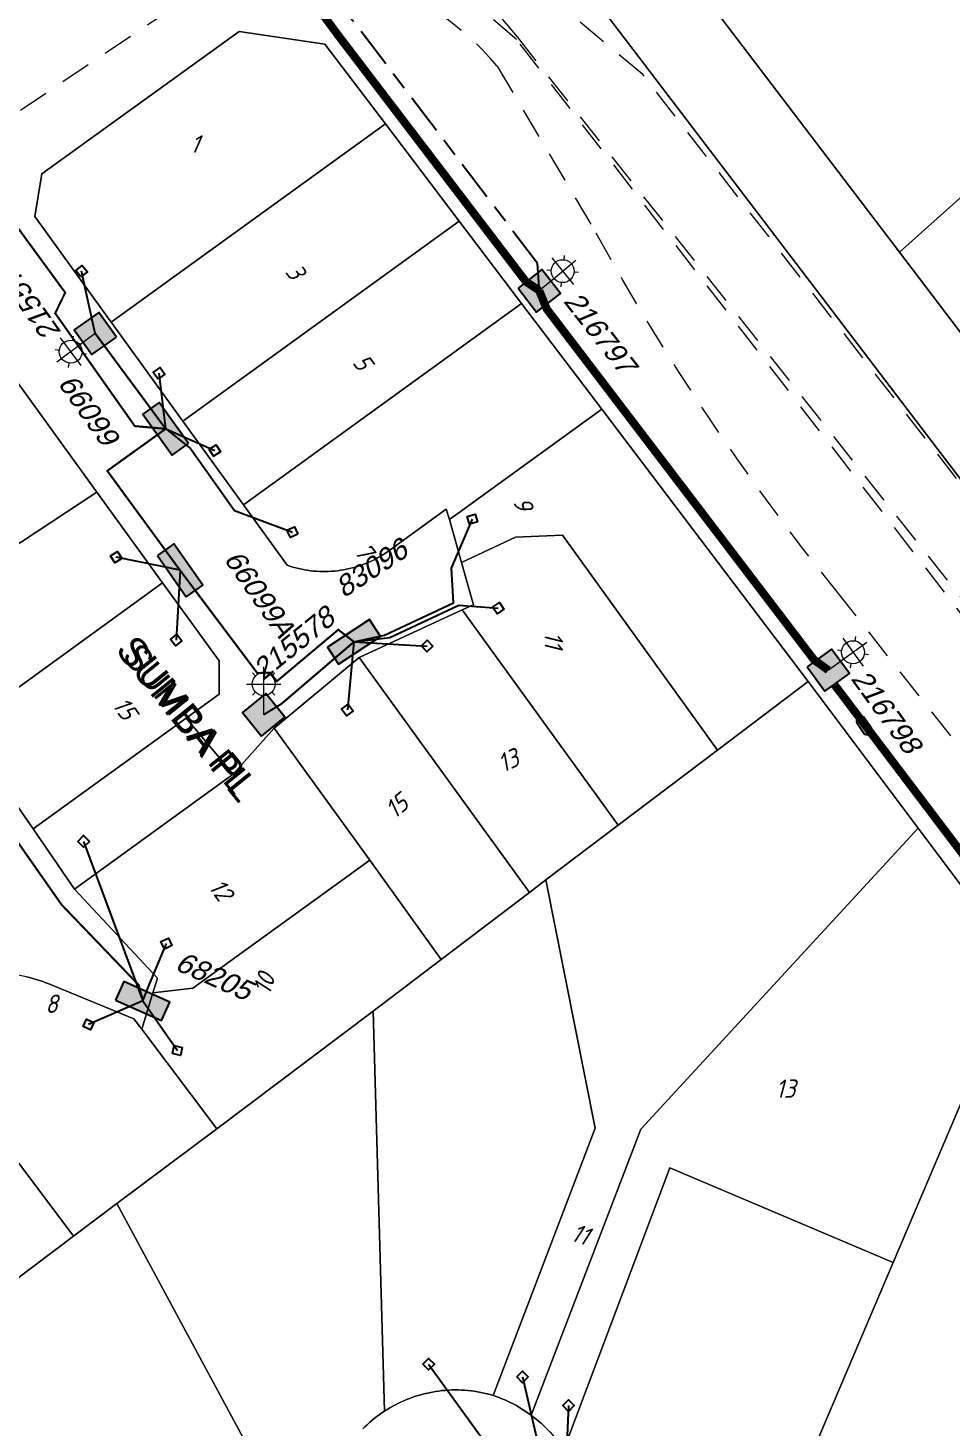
# Model space of a CAD drawing. Header units: metres. Extents: x 296308 to 298462, y 6229542 to 6231092.
# Drawn here: x 297258.2 to 297348.8, y 6230128.6 to 6230265.8 of the extents above; entities that cross this region are included whole.
import ezdxf
from ezdxf.enums import TextEntityAlignment as Align

# ---------------------------------------------------------------- set-up
doc = ezdxf.new("R2010")
doc.units = ezdxf.units.M
for name, pattern in [('Cable Exist UG', [8.2, 4, -1.2, 1.8, -1.2]), ('Dash', [5, 3, -2]), ('IECLCENT', [15.5, 9.5, -2, 2, -2])]:
    doc.linetypes.add(name, pattern=pattern)
doc.layers.get('0').update_dxf_attribs({"color": 6})
for name, color, linetype, lineweight in [('Cadastre Buildings_SP_EXT', 9, 'Continuous', 5), ('Cadastre Developer_SP_EXT', 9, 'Continuous', 5), ('Cadastre Land Parcels_SP_EXT', 9, 'Continuous', 5), ('Cadastre Roads_SP_EXT', 94, 'Continuous', 15)]:
    doc.layers.add(name, color=color, linetype=linetype, lineweight=lineweight)
for name, color, linetype in [('Equip_SL_EXT', 7, 'Continuous'), ('Equip_SP_SL_EXT', 7, 'Continuous'), ('Mains_LV_EXT', 7, 'Continuous'), ('Mains_LV_SL_EXT', 7, 'Continuous'), ('Mains_SL_EXT', 7, 'Continuous'), ('Notes_LV_MISC', 7, 'Continuous'), ('Notes_SP_MISC', 7, 'Continuous'), ('Services_SP_EXT', 7, 'Continuous'), ('SupportsUG_SP_LV_EXT', 7, 'Continuous'), ('SupportsUG_SP_LV_SL_EXT', 7, 'Continuous')]:
    doc.layers.add(name, color=color, linetype=linetype)
doc.styles.add('COLUMN_LABEL', font='arial.ttf')
doc.styles.add('iecARIAL', font='arial.ttf', dxfattribs={"height": 2})
doc.styles.add('ieISOCP', font='isocp.shx')
doc.styles.add('POLE_LABEL', font='arial.ttf')
doc.styles.get("Standard").update_dxf_attribs({"font": 'arial.ttf'})

# ---------------------------------------------------------------- blocks, each defined once
blk = doc.blocks.new('COLUMN_EXT')
blk.add_hatch(color=256).paths.add_polyline_path([(-1.49, 1.48), (-1.49, -1.49), (1.48, -1.49), (1.48, 1.48)])
blk.add_lwpolyline([(-1.49, -1.49), (1.48, -1.49), (1.48, 1.48), (-1.49, 1.48)], close=True)
at = {"style": 'COLUMN_LABEL', "oblique": 15, "flags": 8}
blk.add_attdef('ASSET_NUM', text='', height=2, dxfattribs=at).set_placement((2, 2), align=Align.BOTTOM_LEFT)
at = {"flags": 9}
for tag, style, p in [('STRUCTURE_PLANT_NUMBER', 'POLE_LABEL', (1.81, 0.03)), ('STREET_CODE', 'COLUMN_LABEL', (1.81, -0.2))]:
    blk.add_attdef(tag, text='', height=0.2, dxfattribs=dict(at, style=style)).set_placement(p, align=Align.MIDDLE_LEFT)
for tag, p in [('COLUMN_TYPE', (1.81, -0.4)), ('OWNED_BY', (1.81, -0.6)), ('STATE', (1.81, -0.8)), ('USAGE', (1.81, -1)), ('LEGEND', (1.81, -1.2)), ('LOCATION', (1.81, -1.4)), ('STREETNAME', (1.81, -1.6)), ('SUBURB', (1.81, -1.8)), ('NOTES', (1.81, -2))]:
    blk.add_attdef(tag, text='', height=0.2, dxfattribs=at).set_placement(p, align=Align.MIDDLE_LEFT)
at = {"flags": 1}
blk.add_attdef('Z', (1.81, -2.35), '', height=0.2, dxfattribs=at)
blk = doc.blocks.new('PILLAR_EXT')
blk.add_hatch(color=256).paths.add_polyline_path([(-2.475, 0.99), (-2.475, -0.99), (2.475, -0.99), (2.475, 0.99)])
blk.add_lwpolyline([(-2.475, -0.99), (2.475, -0.99), (2.475, 0.99), (-2.475, 0.99)], close=True)
at = {"style": 'iecARIAL', "oblique": 15, "flags": 8}
blk.add_attdef('ASSET_NUM', text='', height=2, dxfattribs=at).set_placement((1.5, 3.5), align=Align.BOTTOM_LEFT)
for tag, p, flags in [('OWNED_BY', (0, -0.2), 9), ('STATE', (0, -0.4), 9), ('SUPPORT_TYPE', (0, -0.6), 9), ('USAGE', (0, -0.8), 9), ('LEGEND', (0, -1), 9), ('LOCATION', (0, -1.2), 9), ('NOTES', (0, -1.4), 9), ('STREETNAME', (0, -1.8), 9), ('SUBURB', (0, -2), 1), ('PARENT', (0, -1.6), 9)]:
    blk.add_attdef(tag, p, '', height=0.2, dxfattribs=dict(flags=flags))
blk = doc.blocks.new('*U169')
at = {"lineweight": 15}
for p, q in [((0, 1.75), (0, 6.25)), ((-2.25, 4), (2.25, 4)), ((-1.46, 5.46), (-1.06, 5.06)), ((1.46, 5.46), (1.06, 5.06)), ((-1.46, 2.54), (-1.06, 2.94)), ((0, 0), (0, 2.5)), ((1.46, 2.54), (1.06, 2.94))]:
    blk.add_line(p, q, dxfattribs=at)
blk.add_circle((0, 4), 1.5, dxfattribs=at)
at = {"style": 'iecARIAL', "oblique": 15, "flags": 9}
blk.add_attdef('ASSET_NUM', text='', height=2, dxfattribs=at).set_placement((1.5, 1.5), align=Align.BOTTOM_RIGHT)
for tag, p, height, flags in [('OPERATING_VOLTAGE', (0.98, -1.65), 0.2, 9), ('ORIENTATION', (0.98, -1.85), 0.2, 9), ('CONSTRUCTED_VOLTAGE', (0.98, -0.65), 0.2, 9), ('CONTROL_TYPE', (0.98, -0.85), 0.2, 9), ('LANTERN_PURPOSE', (0.98, -1.05), 0.2, 9), ('LANTERN_TYPE', (0.98, -1.25), 0.2, 9), ('NO_PHASES', (0.98, -1.45), 0.2, 9), ('LNUMBER', (2.18, -3.25), 2.5, 8), ('OWNED_BY', (0.98, -2.05), 0.2, 9), ('STATE', (0.98, -2.25), 0.2, 9), ('USAGE', (0.98, -2.45), 0.2, 9), ('CEXIST', (0.98, -2.65), 0.2, 9), ('CNEW', (0.98, -2.85), 0.2, 9), ('CNUMBER', (0.98, -3.05), 0.2, 9), ('CREMOVE', (0.98, -3.25), 0.2, 9), ('CREPLACE', (0.98, -3.45), 0.2, 9), ('LKINGHEIGHT', (0.98, -3.65), 0.2, 9), ('LBRACKET', (0.98, -3.85), 0.2, 9), ('LBRACKETVOCAB', (0.98, -4.05), 0.2, 9), ('LCATEGORY', (0.98, -4.25), 0.2, 9), ('LCHARGE1', (0.98, -4.45), 0.2, 9), ('LCHARGE1PERCENT', (0.98, -4.65), 0.2, 9), ('LCHARGE2', (0.98, -4.85), 0.2, 9), ('LCHARGE2PERCENT', (0.98, -5.05), 0.2, 9), ('LCHARGE3', (0.98, -5.25), 0.2, 9), ('LCHARGE3PERCENT', (0.98, -5.45), 0.2, 9), ('LEXIST', (0.98, -5.65), 0.2, 9), ('LLAMP', (0.98, -5.85), 0.2, 9), ('LLAMPVOCAB', (0.98, -6.05), 0.2, 9), ('LMAST', (0.98, -6.25), 0.2, 9), ('LMASTVOCAB', (0.98, -6.45), 0.2, 9), ('LNEW', (0.98, -6.65), 0.2, 9), ('LANTNUMBER', (0.98, -6.85), 0.2, 9), ('LOUTREACH', (0.98, -7.25), 0.2, 9), ('LOUTREACHVOCAB', (0.98, -7.45), 0.2, 9), ('STREETNAME', (0.98, -9.25), 0.2, 9), ('LRATECODE', (0.98, -7.65), 0.2, 9), ('LREMOVE', (0.98, -7.85), 0.2, 9), ('LREPLACE', (0.98, -8.05), 0.2, 9), ('LTYPE', (0.98, -8.25), 0.2, 9), ('LTYPEVOCAB', (0.98, -8.45), 0.2, 9), ('LEGEND', (0.98, -8.65), 0.2, 9), ('LOCATION', (0.98, -8.85), 0.2, 9), ('NOTES', (0.98, -9.05), 0.2, 9), ('SUBURB', (0.98, -9.45), 0.2, 1)]:
    blk.add_attdef(tag, p, '', height=height, dxfattribs=dict(flags=flags))
blk = doc.blocks.new('CCP_EXT')
at = {"flags": 9}
for tag, p in [('LEGEND', (0, -1.4)), ('STATE', (0, -1.8)), ('LIFE_SUPPORT', (0, -1.6)), ('NOTES', (0, -2))]:
    blk.add_attdef(tag, text='', height=0.2, dxfattribs=at).set_placement(p, align=Align.MIDDLE_LEFT)
blk.add_wipeout([(0, 0.57), (0.57, 0), (0, -0.57), (-0.57, 0)])
blk.add_lwpolyline([(-0.57, 0), (0, 0.57), (0.57, 0), (0, -0.57), (-0.57, 0)])
at = {"flags": 1}
blk.add_attdef('Z', (0, 0), '', height=0.2, dxfattribs=at)
at = {"flags": 9}
for tag, p in [('CCP_TYPE', (0, 0)), ('CONSTRUCTED_VOLTAGE', (0, -0.2)), ('OPERATING_VOLTAGE', (0, -0.6)), ('ORIENTATION', (0, -0.8)), ('OWNED_BY', (0, -1)), ('NO_PHASES', (0, -0.4)), ('USAGE', (0, -1.2))]:
    blk.add_attdef(tag, text='', height=0.2, dxfattribs=at).set_placement(p, align=Align.MIDDLE_LEFT)
blk = doc.blocks.new('SL_STJ_EXT')
h = blk.add_hatch(color=256)
edge = h.paths.add_edge_path()
edge.add_ellipse((-0.59, 0.13), major_axis=(0.226, 0.226), ratio=1, start_angle=45, end_angle=135)
edge.add_line((-0.91, 0.13), (-0.91, -0.13))
edge.add_ellipse((-0.59, -0.13), major_axis=(0.226, 0.226), ratio=1, start_angle=135, end_angle=225)
edge.add_line((-0.59, -0.45), (0.59, -0.45))
edge.add_ellipse((0.59, -0.13), major_axis=(-0.226, 0.226), ratio=1, start_angle=135, end_angle=225)
edge.add_line((0.91, -0.13), (0.91, 0.13))
edge.add_ellipse((0.59, 0.13), major_axis=(-0.226, 0.226), ratio=1, start_angle=225, end_angle=315)
edge.add_line((0.59, 0.45), (-0.59, 0.45))
blk.add_lwpolyline([(-0.91, 0.13), (-0.91, -0.13, 0.414214), (-0.59, -0.45), (0.59, -0.45, 0.414214), (0.91, -0.13), (0.91, 0.13, 0.414214), (0.59, 0.45), (-0.59, 0.45, 0.414214)], format="xyb", close=True)
at = {"flags": 1}
blk.add_attdef('Z', (0, 0), '', height=0.2, dxfattribs=at)
at = {"flags": 9}
for tag, p in [('ORIENTATION', (0, 0)), ('USAGE', (0, -0.2)), ('LEGEND', (0, -0.4)), ('NOTES', (0, -0.6))]:
    blk.add_attdef(tag, text='', height=0.2, dxfattribs=at).set_placement(p, align=Align.MIDDLE_LEFT)

msp = doc.modelspace()

# ---------------------------------------------------------------- linework, layer by layer
at = {"layer": 'Cadastre Developer_SP_EXT', "linetype": 'Dash'}
for points in [[(297289.58, 6230271.23, -0.159566), (297304.25, 6230262.08)], [(297313.94, 6230245.73, 0.043706), (297337.57, 6230210.5)]]:
    msp.add_lwpolyline(points, format="xyb", dxfattribs=at)
for points in [[(297257.47, 6230257.78), (297275.8, 6230270.11)], [(297304.25, 6230262.08), (297313.94, 6230245.73)], [(297337.57, 6230210.5), (297392.59, 6230140.9), (297400.23, 6230133.66)]]:
    msp.add_lwpolyline(points, dxfattribs=at)
at = {"layer": 'Cadastre Land Parcels_SP_EXT', "linetype": 'Continuous'}
for points in [[(297348.96, 6230248.53), (297371.61, 6230268.96), (297419.74, 6230312.37), (297381.97, 6230356.5), (297312.17, 6230293.56), (297311.48, 6230286.22), (297343.74, 6230243.83), (297348.96, 6230248.53)], [(297417.23, 6230147.09), (297343.74, 6230243.83), (297311.48, 6230286.22), (297309.99, 6230273.71), (297410.44, 6230141.92), (297417.23, 6230147.09)], [(297293.27, 6230256.42), (297287.34, 6230264.24), (297278.92, 6230265.49), (297259.55, 6230251.52), (297258.88, 6230247.35), (297266.36, 6230236.97), (297293.27, 6230256.42)], [(297300.5, 6230246.88), (297293.27, 6230256.42), (297266.36, 6230236.97), (297273.39, 6230227.25), (297300.5, 6230246.88)], [(297306.63, 6230238.81), (297300.5, 6230246.88), (297273.39, 6230227.25), (297279.34, 6230219.05), (297306.63, 6230238.81)], [(297264.95, 6230220.29), (297250, 6230240.93), (297245.8, 6230241.6), (297233.72, 6230232.87), (297250.04, 6230210.48), (297264.95, 6230220.29)], [(297314.5, 6230228.42), (297306.63, 6230238.81), (297279.34, 6230219.05), (297283.63, 6230213.12), (297283.91, 6230213.02), (297284.2, 6230212.94), (297284.48, 6230212.86), (297284.77, 6230212.79), (297285.06, 6230212.72), (297285.35, 6230212.67), (297285.64, 6230212.62), (297285.93, 6230212.58), (297286.23, 6230212.55), (297286.52, 6230212.52), (297286.82, 6230212.51), (297287.11, 6230212.5), (297287.41, 6230212.5), (297287.7, 6230212.51), (297288, 6230212.52), (297288.29, 6230212.54), (297288.59, 6230212.58), (297288.88, 6230212.62), (297289.17, 6230212.66), (297289.46, 6230212.72), (297289.75, 6230212.78), (297290.04, 6230212.85), (297290.32, 6230212.93), (297290.61, 6230213.02), (297290.89, 6230213.11), (297291.16, 6230213.21), (297291.44, 6230213.32), (297291.71, 6230213.44), (297291.98, 6230213.56), (297292.24, 6230213.69), (297292.5, 6230213.83), (297292.76, 6230213.98), (297293.02, 6230214.13), (297293.27, 6230214.29), (297293.51, 6230214.45), (297293.75, 6230214.63), (297299.25, 6230218.62), (297299.56, 6230217.61), (297314.5, 6230228.42)], [(297314.5, 6230228.42), (297299.56, 6230217.61), (297300.75, 6230213.39), (297306.04, 6230215.87), (297310.64, 6230216.06), (297325.88, 6230194.98), (297334.75, 6230201.71), (297314.5, 6230228.42)], [(297252.78, 6230195.74), (297254.39, 6230199.07), (297271.39, 6230211.4), (297264.95, 6230220.29), (297250.04, 6230210.48), (297241.15, 6230204.63), (297248.38, 6230193.66), (297252.78, 6230195.74)], [(297325.88, 6230194.98), (297310.64, 6230216.06), (297306.04, 6230215.87), (297300.75, 6230213.39), (297301.93, 6230209.23), (297300.82, 6230208.75), (297316.13, 6230187.61), (297325.88, 6230194.98)], [(297273.72, 6230198.11), (297276.97, 6230200.46), (297276.95, 6230203.73), (297271.39, 6230211.4), (297254.39, 6230199.07), (297252.78, 6230195.74), (297258.72, 6230187.25), (297273.72, 6230198.11)], [(297309.03, 6230182.23), (297316.13, 6230187.61), (297300.82, 6230208.75), (297290.69, 6230204.07), (297307.41, 6230181), (297309.03, 6230182.23)], [(297307.41, 6230181), (297290.69, 6230204.07), (297282.36, 6230197.12), (297291.74, 6230184.16), (297298.76, 6230174.44), (297307.41, 6230181)], [(297318.33, 6230157.78), (297345.56, 6230187.33), (297334.75, 6230201.71), (297325.88, 6230194.98), (297316.13, 6230187.61), (297309.03, 6230182.23), (297313.86, 6230157.87), (297303.86, 6230131.64), (297304.14, 6230131.54), (297304.43, 6230131.44), (297304.71, 6230131.33), (297304.98, 6230131.21), (297305.26, 6230131.09), (297305.53, 6230130.96), (297305.8, 6230130.82), (297306.06, 6230130.68), (297306.32, 6230130.53), (297306.58, 6230130.38), (297306.84, 6230130.22), (297307.09, 6230130.05), (297307.33, 6230129.88), (297307.58, 6230129.7), (297318.33, 6230157.78)], [(297278.32, 6230192.6), (297273.72, 6230198.11), (297258.72, 6230187.25), (297262.75, 6230181.34), (297278.32, 6230192.6)], [(297274.36, 6230171.61), (297291.74, 6230184.16), (297282.36, 6230197.12), (297278.32, 6230192.6), (297262.75, 6230181.34), (297270.9, 6230172.59), (297270.45, 6230171.15), (297274.36, 6230171.61)], [(297355.57, 6230173.98), (297345.56, 6230187.33), (297318.33, 6230157.78), (297307.58, 6230129.7), (297307.82, 6230129.51), (297308.07, 6230129.32), (297308.31, 6230129.12), (297308.55, 6230128.92), (297308.78, 6230128.71), (297309, 6230128.5), (297309.22, 6230128.28), (297309.43, 6230128.05), (297309.64, 6230127.82), (297309.85, 6230127.59), (297310.05, 6230127.35), (297310.24, 6230127.1), (297310.42, 6230126.85), (297310.6, 6230126.6), (297310.78, 6230126.34), (297321.18, 6230153.98), (297343.09, 6230144.68), (297355.57, 6230173.98)], [(297292.06, 6230169.36), (297298.76, 6230174.44), (297291.74, 6230184.16), (297274.36, 6230171.61), (297270.45, 6230171.15), (297269.36, 6230167.6), (297276.72, 6230157.81), (297292.06, 6230169.36)], [(297266.92, 6230150.47), (297276.72, 6230157.81), (297269.36, 6230167.6), (297268.6, 6230168.6), (297260.26, 6230172.03), (297259.95, 6230172.15), (297259.64, 6230172.26), (297259.32, 6230172.37), (297259, 6230172.47), (297258.69, 6230172.57), (297258.36, 6230172.65), (297258.04, 6230172.73), (297257.72, 6230172.8), (297257.39, 6230172.86), (297257.06, 6230172.92), (297256.73, 6230172.96), (297256.41, 6230173), (297256.07, 6230173.04), (297255.74, 6230173.06), (297255.41, 6230173.08), (297247.66, 6230167.26), (297262.68, 6230147.29), (297266.92, 6230150.47)], [(297386.73, 6230069.58), (297387.89, 6230070.38), (297389.04, 6230071.18), (297390.18, 6230071.99), (297391.32, 6230072.81), (297392.46, 6230073.64), (297393.59, 6230074.47), (297394.72, 6230075.3), (297395.84, 6230076.14), (297396.96, 6230076.99), (297412.76, 6230089.15), (297414.05, 6230097.61), (297355.57, 6230173.98), (297343.09, 6230144.68), (297330.66, 6230115.47), (297333.18, 6230110.68), (297338.15, 6230101.24), (297352.8, 6230090.7), (297369.83, 6230078.44), (297385.57, 6230068.79), (297386.73, 6230069.58)], [(297262.68, 6230147.29), (297247.66, 6230167.26), (297235.98, 6230158.46), (297251.05, 6230138.54), (297262.68, 6230147.29)], [(297283.17, 6230116.89), (297283.4, 6230117.04), (297283.62, 6230117.21), (297283.84, 6230117.38), (297284.05, 6230117.55), (297284.26, 6230117.73), (297284.47, 6230117.91), (297266.92, 6230150.47), (297262.68, 6230147.29), (297251.05, 6230138.54), (297250.17, 6230137.87), (297267.37, 6230106.32), (297283.17, 6230116.89)]]:
    msp.add_lwpolyline(points, close=True, dxfattribs=at)
for points in [[(297348.96, 6230248.53), (297343.74, 6230243.83), (297417.23, 6230147.09)], [(297291.05, 6230128.36), (297291.26, 6230128.57), (297291.49, 6230128.78), (297291.71, 6230128.99), (297291.95, 6230129.19), (297292.18, 6230129.38), (297292.43, 6230129.57), (297292.67, 6230129.75), (297292.93, 6230129.93), (297293.18, 6230130.1), (297292.06, 6230169.36), (297276.72, 6230157.81), (297266.92, 6230150.47), (297284.47, 6230117.91)], [(297330.66, 6230115.47), (297343.09, 6230144.68), (297343.09, 6230144.68), (297321.18, 6230153.98), (297310.78, 6230126.34)]]:
    msp.add_lwpolyline(points, dxfattribs=at)
at = {"layer": 'Cadastre Roads_SP_EXT', "linetype": 'Continuous'}
for points in [[(297259.55, 6230251.52), (297278.92, 6230265.49)], [(297309, 6230128.5), (297308.78, 6230128.71), (297308.55, 6230128.92), (297308.31, 6230129.12), (297308.07, 6230129.32), (297307.82, 6230129.51), (297307.58, 6230129.7), (297307.33, 6230129.88), (297307.09, 6230130.05), (297306.84, 6230130.22), (297306.58, 6230130.38), (297306.32, 6230130.53), (297306.06, 6230130.68), (297305.8, 6230130.82), (297305.53, 6230130.96), (297305.26, 6230131.09), (297304.98, 6230131.21), (297304.71, 6230131.33), (297304.43, 6230131.44), (297304.14, 6230131.54), (297303.86, 6230131.64), (297303.55, 6230131.73), (297303.25, 6230131.81), (297302.94, 6230131.88), (297302.63, 6230131.95), (297302.31, 6230132.01), (297302, 6230132.06), (297301.68, 6230132.1), (297301.37, 6230132.13), (297301.05, 6230132.16), (297300.73, 6230132.18), (297300.41, 6230132.19), (297300.09, 6230132.19), (297299.78, 6230132.19), (297299.46, 6230132.17), (297299.14, 6230132.15), (297298.82, 6230132.12), (297298.51, 6230132.08), (297298.19, 6230132.04), (297297.88, 6230131.98), (297297.56, 6230131.92), (297297.25, 6230131.85), (297296.94, 6230131.78), (297296.64, 6230131.69), (297296.33, 6230131.6), (297296.03, 6230131.5), (297295.73, 6230131.39), (297295.43, 6230131.28), (297295.14, 6230131.16), (297294.85, 6230131.03), (297294.56, 6230130.89), (297294.28, 6230130.74), (297294, 6230130.59), (297293.72, 6230130.44), (297293.45, 6230130.27), (297293.18, 6230130.1), (297292.93, 6230129.93), (297292.67, 6230129.75), (297292.43, 6230129.57), (297292.18, 6230129.38), (297291.95, 6230129.19), (297291.71, 6230128.99), (297291.49, 6230128.78), (297291.26, 6230128.57), (297291.05, 6230128.36)]]:
    msp.add_lwpolyline(points, dxfattribs=at)
at = {"layer": 'Mains_SL_EXT', "linetype": 'Cable Exist UG'}
for points in [[(297268.34, 6230292.57), (297288.6, 6230265.17), (297307.05, 6230240.96), (297308.38, 6230240.07)], [(297308.39, 6230240), (297308.21, 6230242.73), (297286.7, 6230270.98), (297307.7, 6230285.27)], [(297308.38, 6230240.04), (297309.11, 6230238.26), (297335.34, 6230203.83), (297336.74, 6230202.82)], [(297340.26, 6230197.38), (297359.45, 6230172.2)]]:
    msp.add_lwpolyline(points, dxfattribs=at)
at = {"layer": 'Notes_SP_MISC', "const_width": 0.8}
for points in [[(297268.34, 6230292.57), (297288.6, 6230265.17), (297307.05, 6230240.96), (297308.38, 6230240.07)], [(297308.38, 6230240.04), (297309.11, 6230238.26), (297335.34, 6230203.83), (297336.74, 6230202.82)], [(297337.33, 6230201.41), (297362.27, 6230168.47)]]:
    msp.add_lwpolyline(points, dxfattribs=at)

# ---------------------------------------------------------------- block references
at = {"layer": 'Equip_SL_EXT', "rotation": 303.9774602244096}
msp.add_blockref('SL_STJ_EXT', (297340.26, 6230197.38), dxfattribs=at)
at = {"layer": 'Equip_SP_SL_EXT'}
for p, xscale, yscale, zscale, rotation in [((297308.36, 6230240.06), 0.75, 0.75, 0.75, 309.6423167730038), ((297264.8, 6230235.86), 0.7499999999999999, 0.7499999999999999, 0.7499999999999999, 126.7066396476604), ((297336.74, 6230202.82), 0.75, 0.75, 0.75, 305.9794419992056)]:
    msp.add_blockref('*U169', p, dxfattribs=dict(at, xscale=xscale, yscale=yscale, zscale=zscale, rotation=rotation))
at = {"layer": 'Equip_SP_SL_EXT', "xscale": 0.75, "yscale": 0.75, "zscale": 0.75}
msp.add_blockref('*U169', (297281.33, 6230198.45), dxfattribs=at)
at = {"layer": 'Notes_LV_MISC'}
ref = msp.add_blockref('COLUMN_EXT', (297308.38, 6230240.04), dxfattribs=dict(at, rotation=307.9790701165053))
ref.add_attrib('ASSET_NUM', '216797', dxfattribs={"layer": '0', "height": 2, "rotation": 307.9791, "style": 'COLUMN_LABEL', "oblique": 15}).set_placement((297310.21, 6230238.64), align=Align.BOTTOM_LEFT)
ref = msp.add_blockref('PILLAR_EXT', (297290.19, 6230205.6), dxfattribs=dict(at, rotation=33.44045447308393))
ref.add_attrib('ASSET_NUM', '83096', dxfattribs={"layer": '0', "height": 2, "rotation": 33.4405, "style": 'iecARIAL', "oblique": 15}).set_placement((297289.51, 6230209.35), align=Align.BOTTOM_LEFT)
ref = msp.add_blockref('COLUMN_EXT', (297336.74, 6230202.82), dxfattribs=dict(at, rotation=305.9782648793763))
ref.add_attrib('ASSET_NUM', '216798', dxfattribs={"layer": '0', "height": 2, "rotation": 305.9783, "style": 'COLUMN_LABEL', "oblique": 15}).set_placement((297338.4, 6230201.63), align=Align.BOTTOM_LEFT)
at = {"layer": 'Services_SP_EXT'}
msp.add_blockref('CCP_EXT', (297297.51, 6230134.72), dxfattribs=at)
at = {"layer": 'SupportsUG_SP_LV_EXT'}
ref = msp.add_blockref('PILLAR_EXT', (297271.71, 6230226.5), dxfattribs=dict(at, rotation=125.3115758870237))
ref.add_attrib('ASSET_NUM', '66099', dxfattribs={"layer": '0', "height": 2, "rotation": 125.3116, "style": 'iecARIAL', "oblique": 15}).set_placement((297267.98, 6230225.7), align=Align.BOTTOM_LEFT)
ref = msp.add_blockref('PILLAR_EXT', (297290.19, 6230205.6), dxfattribs=dict(at, rotation=33.44045447308393))
ref.add_attrib('ASSET_NUM', '83096', dxfattribs={"layer": '0', "height": 2, "rotation": 33.4405, "style": 'iecARIAL', "oblique": 15}).set_placement((297289.51, 6230209.35), align=Align.BOTTOM_LEFT)
ref = msp.add_blockref('PILLAR_EXT', (297273.12, 6230212.62), dxfattribs=dict(at, rotation=304.8903273865793))
ref.add_attrib('ASSET_NUM', '66099A', dxfattribs={"layer": '0', "height": 2, "rotation": 304.8903, "style": 'iecARIAL', "oblique": 15}).set_placement((297276.85, 6230213.39), align=Align.BOTTOM_LEFT)
ref = msp.add_blockref('PILLAR_EXT', (297269.45, 6230170.35), dxfattribs=dict(at, rotation=335.9903399735816))
ref.add_attrib('ASSET_NUM', '68205', dxfattribs={"layer": '0', "height": 2, "rotation": 335.9903, "style": 'iecARIAL', "oblique": 15}).set_placement((297272.24, 6230172.94), align=Align.BOTTOM_LEFT)
at = {"layer": 'SupportsUG_SP_LV_SL_EXT'}
ref = msp.add_blockref('COLUMN_EXT', (297264.8, 6230235.86), dxfattribs=dict(at, rotation=125.3115758870237))
ref.add_attrib('ASSET_NUM', '215577', dxfattribs={"layer": '0', "height": 2, "rotation": 125.3116, "style": 'COLUMN_LABEL', "oblique": 15}).set_placement((297262.01, 6230236.34), align=Align.BOTTOM_LEFT)
ref = msp.add_blockref('COLUMN_EXT', (297308.38, 6230240.04), dxfattribs=dict(at, rotation=307.9790701165053))
ref.add_attrib('ASSET_NUM', '216797', dxfattribs={"layer": '0', "height": 2, "rotation": 307.9791, "style": 'COLUMN_LABEL', "oblique": 15}).set_placement((297310.21, 6230238.64), align=Align.BOTTOM_LEFT)
ref = msp.add_blockref('COLUMN_EXT', (297281.33, 6230198.45), dxfattribs=dict(at, rotation=38.97067930138919))
ref.add_attrib('ASSET_NUM', '215578', dxfattribs={"layer": '0', "height": 2, "rotation": 38.9707, "style": 'COLUMN_LABEL', "oblique": 15}).set_placement((297281.62, 6230201.26), align=Align.BOTTOM_LEFT)
ref = msp.add_blockref('COLUMN_EXT', (297336.74, 6230202.82), dxfattribs=dict(at, rotation=305.9782648793763))
ref.add_attrib('ASSET_NUM', '216798', dxfattribs={"layer": '0', "height": 2, "rotation": 305.9783, "style": 'COLUMN_LABEL', "oblique": 15}).set_placement((297338.4, 6230201.63), align=Align.BOTTOM_LEFT)

# ---------------------------------------------------------------- texts
at = {"layer": 'Cadastre Land Parcels_SP_EXT', "style": 'ieISOCP', "oblique": 15}
for s, rotation, p in [('1', 351.68, (297274.06, 6230253.66)), ('3', 306.1, (297283.38, 6230241.88)), ('5', 306.1, (297289.97, 6230233)), ('9', 286, (297305.77, 6230219.48)), ('7', 307.4, (297290.13, 6230214.42)), ('11', 271.1, (297308.88, 6230206.56)), ('15', 304.2, (297266.42, 6230199.39)), ('13', 24.87, (297304.82, 6230192.73)), ('15', 39.96, (297294.19, 6230188.16)), ('12', 306.3, (297275.84, 6230181.51)), ('10', 72.12, (297281.92, 6230170.88)), ('8', 0.318, (297259.9, 6230169.18)), ('11', 342.0773, (297311.37, 6230146.86))]:
    msp.add_text(s, height=1.8, rotation=rotation, dxfattribs=at).set_placement(p)
msp.add_text('13', height=1.8, dxfattribs=at).set_placement((297331.57, 6230160.86))

# ---------------------------------------------------------------- next in the draw order: block references
at = {"layer": 'Services_SP_EXT'}
for p, rotation in [((297263.46, 6230241.97), 83.45257605361972), ((297271.06, 6230231.95), 80.4383633241203), ((297276.54, 6230224.37), 346.8944269459898), ((297301.81, 6230217.64), 61.9479239733537), ((297284.15, 6230216.36), 159.4061350164958), ((297266.86, 6230213.92), 166.822277170389), ((297304.35, 6230208.9), 348.9154401268033), ((297272.74, 6230205.77), 263.5786260146807), ((297297.37, 6230205.18), 358.5505166033883), ((297289.54, 6230198.92), 262.4863365898568), ((297271.78, 6230175.99), 69.60000267371825), ((297264.14, 6230168.05), 200.1773972819999), ((297272.86, 6230165.5), 302.4712542091862)]:
    msp.add_blockref('CCP_EXT', p, dxfattribs=dict(at, rotation=rotation))
for p in [(297263.66, 6230186.01), (297306.73, 6230133.47), (297311.24, 6230130.65)]:
    msp.add_blockref('CCP_EXT', p, dxfattribs=at)

# ---------------------------------------------------------------- next in the draw order: linework, layer by layer
at = {"layer": 'Cadastre Buildings_SP_EXT', "linetype": 'Continuous'}
msp.add_lwpolyline([(297313.86, 6230157.87), (297309.03, 6230182.23), (297307.41, 6230181), (297298.76, 6230174.44), (297292.06, 6230169.36), (297293.18, 6230130.1), (297293.45, 6230130.27), (297293.72, 6230130.44), (297294, 6230130.59), (297294.28, 6230130.74), (297294.56, 6230130.89), (297294.85, 6230131.03), (297295.14, 6230131.16), (297295.43, 6230131.28), (297295.73, 6230131.39), (297296.03, 6230131.5), (297296.33, 6230131.6), (297296.64, 6230131.69), (297296.94, 6230131.78), (297297.25, 6230131.85), (297297.56, 6230131.92), (297297.88, 6230131.98), (297298.19, 6230132.04), (297298.51, 6230132.08), (297298.82, 6230132.12), (297299.14, 6230132.15), (297299.46, 6230132.17), (297299.78, 6230132.19), (297300.09, 6230132.19), (297300.41, 6230132.19), (297300.73, 6230132.18), (297301.05, 6230132.16), (297301.37, 6230132.13), (297301.68, 6230132.1), (297302, 6230132.06), (297302.31, 6230132.01), (297302.63, 6230131.95), (297302.94, 6230131.88), (297303.25, 6230131.81), (297303.55, 6230131.73), (297303.86, 6230131.64), (297313.86, 6230157.87)], close=True, dxfattribs=at)
at = {"layer": 'Cadastre Developer_SP_EXT', "linetype": 'Dash'}
for points in [[(297407.6, 6230146.61), (297318.53, 6230261.28), (297308.97, 6230269.24), (297303.96, 6230283.35), (297302.26, 6230291.7)], [(297294.94, 6230274.26), (297299.97, 6230276.26), (297300.26, 6230275.21), (297300.6, 6230274.17), (297300.99, 6230273.16), (297301.42, 6230272.17), (297301.89, 6230271.2), (297302.4, 6230270.25), (297302.94, 6230269.32), (297303.52, 6230268.41), (297304.13, 6230267.52), (297304.78, 6230266.66), (297305.47, 6230265.81), (297306.19, 6230264.96), (297411.55, 6230131.93)], [(297406.3, 6230135.38), (297306.15, 6230264.7), (297294.94, 6230274.26)]]:
    msp.add_lwpolyline(points, dxfattribs=at)
at = {"layer": 'Cadastre Roads_SP_EXT', "linetype": 'Continuous'}
for points in [[(297278.92, 6230265.49), (297287.34, 6230264.24), (297293.27, 6230256.42), (297300.5, 6230246.88), (297306.63, 6230238.81), (297314.5, 6230228.42), (297334.75, 6230201.71), (297345.56, 6230187.33), (297355.57, 6230173.98), (297414.05, 6230097.61), (297423.16, 6230104.89), (297432.87, 6230112.66), (297410.44, 6230141.92), (297309.99, 6230273.71), (297311.48, 6230286.22)], [(297287.11, 6230212.5), (297286.82, 6230212.51), (297286.52, 6230212.52), (297286.23, 6230212.55), (297285.93, 6230212.58), (297285.64, 6230212.62), (297285.35, 6230212.67), (297285.06, 6230212.72), (297284.77, 6230212.79), (297284.48, 6230212.86), (297284.2, 6230212.94), (297283.91, 6230213.02), (297283.63, 6230213.12), (297279.34, 6230219.05), (297273.39, 6230227.25), (297266.36, 6230236.97), (297258.88, 6230247.35), (297259.55, 6230251.52)], [(297250, 6230240.93), (297264.95, 6230220.29), (297271.39, 6230211.4), (297276.95, 6230203.73), (297276.97, 6230200.46), (297273.72, 6230198.11), (297278.32, 6230192.6), (297282.36, 6230197.12), (297290.69, 6230204.07), (297300.82, 6230208.75), (297301.93, 6230209.23), (297300.75, 6230213.39), (297299.56, 6230217.61), (297299.25, 6230218.62), (297293.75, 6230214.63), (297293.51, 6230214.45), (297293.27, 6230214.29), (297293.02, 6230214.13), (297292.76, 6230213.98), (297292.5, 6230213.83), (297292.24, 6230213.69), (297291.98, 6230213.56), (297291.71, 6230213.44), (297291.44, 6230213.32), (297291.16, 6230213.21), (297290.89, 6230213.11), (297290.61, 6230213.02), (297290.32, 6230212.93), (297290.04, 6230212.85), (297289.75, 6230212.78), (297289.46, 6230212.72), (297289.17, 6230212.66), (297288.88, 6230212.62), (297288.59, 6230212.58), (297288.29, 6230212.54), (297288, 6230212.52), (297287.7, 6230212.51), (297287.41, 6230212.5), (297287.11, 6230212.5), (297287.11, 6230212.5)], [(297258.04, 6230172.73), (297258.36, 6230172.65), (297258.69, 6230172.57), (297259, 6230172.47), (297259.32, 6230172.37), (297259.64, 6230172.26), (297259.95, 6230172.15), (297260.26, 6230172.03), (297268.6, 6230168.6), (297269.36, 6230167.6), (297270.45, 6230171.15), (297270.9, 6230172.59), (297262.75, 6230181.34), (297262.75, 6230181.34), (297258.72, 6230187.25), (297252.78, 6230195.74)]]:
    msp.add_lwpolyline(points, dxfattribs=at)
at = {"layer": 'Mains_LV_EXT', "linetype": 'IECLCENT', "lineweight": 30, "ltscale": 0.5, "const_width": 0.2, "flags": 128}
for points in [[(297271.71, 6230226.5), (297268.68, 6230226.77), (297260.87, 6230237.84), (297261.85, 6230239.87), (297254.55, 6230249.85), (297246.51, 6230244.03)], [(297271.71, 6230226.5), (297264.8, 6230235.86)], [(297271.71, 6230226.5), (297265.98, 6230222.38), (297273.12, 6230212.62)], [(297273.12, 6230212.62), (297280.69, 6230202.55), (297281.96, 6230202.57), (297282.62, 6230201.73), (297288.65, 6230206.79), (297290.19, 6230205.6)], [(297269.47, 6230170.36), (297269.08, 6230171.9), (297261.5, 6230179.8), (297252.28, 6230192.96), (297251.34, 6230192.4), (297251.84, 6230189.36), (297251.89, 6230185.85), (297251.16, 6230183.09), (297248.05, 6230180.77), (297248.08, 6230178.18), (297229.85, 6230164.35), (297225.64, 6230163.59)]]:
    msp.add_lwpolyline(points, dxfattribs=at)
at = {"layer": 'Mains_LV_SL_EXT', "linetype": 'IECLCENT', "lineweight": 15, "ltscale": 0.5, "const_width": 0.2, "flags": 128}
msp.add_lwpolyline([(297290.19, 6230205.6), (297283.08, 6230199.52), (297281.33, 6230198.45)], dxfattribs=at)
at = {"layer": 'Services_SP_EXT'}
for points in [[(297264.8, 6230235.86), (297263.46, 6230241.97)], [(297271.71, 6230226.5), (297271.06, 6230231.95)], [(297271.71, 6230226.5), (297276.54, 6230224.37)], [(297271.71, 6230226.5), (297274.16, 6230224.57), (297278.48, 6230218.49), (297284.15, 6230216.36)], [(297290.19, 6230205.6), (297293.2, 6230206.24), (297299.97, 6230209.43), (297299.77, 6230212.83), (297301.81, 6230217.64)], [(297273.12, 6230212.62), (297266.86, 6230213.92)], [(297273.12, 6230212.62), (297272.74, 6230205.77)], [(297290.19, 6230205.6), (297293.72, 6230206.01), (297300.48, 6230209.2), (297304.35, 6230208.9)], [(297290.19, 6230205.6), (297289.54, 6230198.92)], [(297290.19, 6230205.6), (297297.37, 6230205.18)], [(297263.66, 6230186.01), (297269.47, 6230170.36)], [(297269.47, 6230170.36), (297270.13, 6230172), (297271.78, 6230175.99)], [(297269.47, 6230170.36), (297264.14, 6230168.05)], [(297269.47, 6230170.36), (297272.86, 6230165.5)], [(297297.51, 6230134.72), (297310.61, 6230116.61)], [(297306.73, 6230133.47), (297310.61, 6230116.61)], [(297311.24, 6230130.65), (297310.61, 6230116.61)]]:
    msp.add_lwpolyline(points, dxfattribs=at)

# ---------------------------------------------------------------- next in the draw order: block references
at = {"layer": 'Notes_LV_MISC'}
ref = msp.add_blockref('COLUMN_EXT', (297264.8, 6230235.86), dxfattribs=dict(at, rotation=125.3115758870237))
ref.add_attrib('ASSET_NUM', '215577', dxfattribs={"layer": '0', "height": 2, "rotation": 125.3116, "style": 'COLUMN_LABEL', "oblique": 15}).set_placement((297262.01, 6230236.34), align=Align.BOTTOM_LEFT)
ref = msp.add_blockref('PILLAR_EXT', (297271.71, 6230226.5), dxfattribs=dict(at, rotation=125.3115758870237))
ref.add_attrib('ASSET_NUM', '66099', dxfattribs={"layer": '0', "height": 2, "rotation": 125.3116, "style": 'iecARIAL', "oblique": 15}).set_placement((297267.98, 6230225.7), align=Align.BOTTOM_LEFT)
ref = msp.add_blockref('PILLAR_EXT', (297273.12, 6230212.62), dxfattribs=dict(at, rotation=304.8903273865793))
ref.add_attrib('ASSET_NUM', '66099A', dxfattribs={"layer": '0', "height": 2, "rotation": 304.8903, "style": 'iecARIAL', "oblique": 15}).set_placement((297276.85, 6230213.39), align=Align.BOTTOM_LEFT)
ref = msp.add_blockref('COLUMN_EXT', (297281.33, 6230198.45), dxfattribs=dict(at, rotation=38.9706793013892))
ref.add_attrib('ASSET_NUM', '215578', dxfattribs={"layer": '0', "height": 2, "rotation": 38.9707, "style": 'COLUMN_LABEL', "oblique": 15}).set_placement((297281.62, 6230201.26), align=Align.BOTTOM_LEFT)
ref = msp.add_blockref('PILLAR_EXT', (297269.45, 6230170.35), dxfattribs=dict(at, rotation=335.9903399735816))
ref.add_attrib('ASSET_NUM', '68205', dxfattribs={"layer": '0', "height": 2, "rotation": 335.9903, "style": 'iecARIAL', "oblique": 15}).set_placement((297272.24, 6230172.94), align=Align.BOTTOM_LEFT)

# ---------------------------------------------------------------- next in the draw order: texts
at = {"layer": 'Cadastre Roads_SP_EXT'}
msp.add_text('SUMBA PL', height=2.75, rotation=308.936, dxfattribs=at).set_placement((297273.87, 6230198.08), align=Align.MIDDLE_CENTER)
at = {"layer": 'Notes_LV_MISC'}
msp.add_text('SUMBA PL', height=2.5, rotation=308.936, dxfattribs=at).set_placement((297273.87, 6230198.08), align=Align.MIDDLE_CENTER)

doc.saveas('drawing.dxf')
